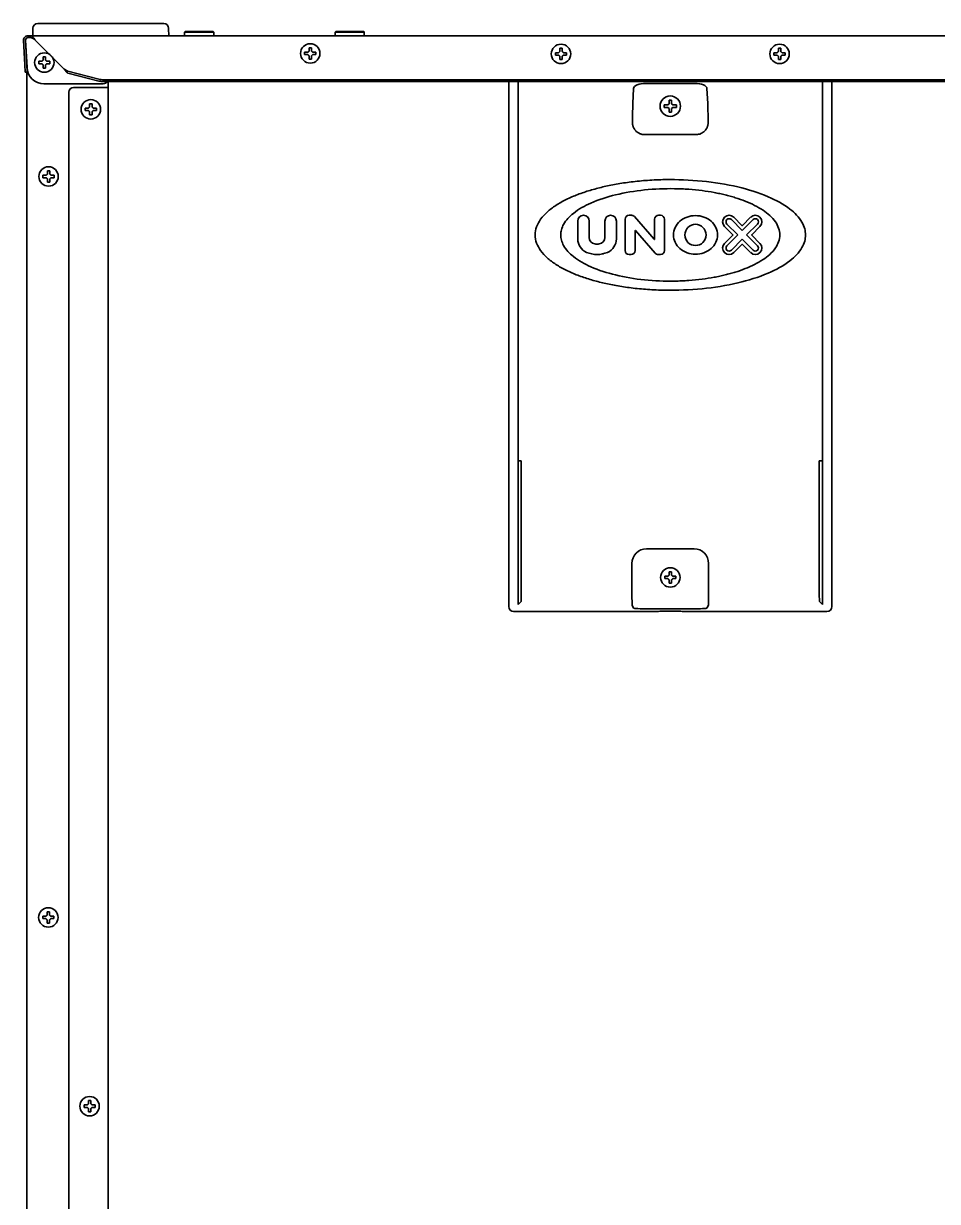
# Model space of a CAD drawing. Extents: x 6336 to 10269, y -393 to 3371.
# Drawn here: x 6336.3 to 6712.6, y 1775.7 to 2260.5 of the extents above; entities that cross this region are included whole.
import ezdxf

# ---------------------------------------------------------------- set-up
doc = ezdxf.new("R2010")
doc.units = 0
doc.header["$LTSCALE"] = 5
doc.layers.add('1', color=7, linetype='CONTINUOUS', true_color=0xffffff)

msp = doc.modelspace()

# ---------------------------------------------------------------- linework, layer by layer
at = {"layer": '1', "color": 7, "linetype": 'Continuous', "lineweight": 35}
for p, q in [((6342.13, 2260.53), (6347.12, 2260.53)), ((6347.12, 2260.53), (6389.02, 2260.53)), ((6389.02, 2260.53), (6394.02, 2260.53)), ((6338.07, 2255.53), (6339.07, 2255.53)), ((6339.07, 2254.73), (6338.07, 2254.73)), ((6339.34, 2255.53), (7085.8, 2255.53)), ((6340.07, 2255.53), (6340.13, 2258.56)), ((6396.02, 2258.56), (6396.07, 2255.53)), ((6402.82, 2257.28), (6402.57, 2257.03)), ((6414.57, 2257.03), (6402.57, 2257.03)), ((6402.57, 2257.03), (6402.57, 2255.53)), ((6414.32, 2257.28), (6402.82, 2257.28)), ((6414.57, 2257.03), (6414.32, 2257.28)), ((6414.57, 2255.53), (6414.57, 2257.03)), ((6464.82, 2257.28), (6464.57, 2257.03)), ((6476.57, 2257.03), (6464.57, 2257.03)), ((6464.57, 2257.03), (6464.57, 2255.53)), ((6476.32, 2257.28), (6464.82, 2257.28)), ((6476.57, 2257.03), (6476.32, 2257.28)), ((6476.57, 2255.53), (6476.57, 2257.03)), ((6336.81, 2243.52), (6336.28, 2253.63)), ((6337.07, 2253.67), (6337.6, 2243.56)), ((6337.13, 2253.67), (6337.72, 2242.37)), ((6341.07, 2253.73), (6352.89, 2241.91)), ((6453.82, 2250.53), (6454.32, 2250.53)), ((6454.32, 2250.53), (6454.82, 2250.53)), ((6337.57, 2244.15), (6337.57, 2245.18)), ((6344.32, 2246.78), (6344.82, 2246.78)), ((6344.82, 2246.78), (6345.32, 2246.78)), ((6454.32, 2245.93), (6453.82, 2245.93)), ((6454.82, 2245.93), (6454.32, 2245.93)), ((6555.27, 2248.03), (6555.27, 2248.53)), ((6555.27, 2247.53), (6555.27, 2248.03)), ((6559.87, 2248.53), (6559.87, 2248.03)), ((6559.87, 2248.03), (6559.87, 2247.53)), ((6645.27, 2248.03), (6645.27, 2248.53)), ((6645.27, 2247.53), (6645.27, 2248.03)), ((6649.87, 2248.53), (6649.87, 2248.03)), ((6649.87, 2248.03), (6649.87, 2247.53)), ((6336.96, 2240.53), (6336.81, 2243.52)), ((6337.76, 2240.57), (6336.96, 2240.53)), ((6337.57, 1374.13), (6337.57, 2240.55)), ((6337.6, 2243.56), (6337.76, 2240.57)), ((6344.82, 2242.18), (6344.32, 2242.18)), ((6345.32, 2242.18), (6344.82, 2242.18)), ((6354.56, 2240.94), (6367.3, 2237.64)), ((6367.3, 2236.87), (6354.56, 2240.17)), ((6344.7, 2235.73), (6369.08, 2235.73)), ((6369.42, 2237.42), (7055.73, 2237.42)), ((6369.42, 2236.64), (7055.73, 2236.64)), ((6371.07, 2236.64), (6371.07, 1394.53)), ((6536.07, 2236.64), (6536.07, 2020.52)), ((6539.92, 2236.64), (6539.92, 2080.59)), ((6612.68, 2235.91), (6592.47, 2235.91)), ((6665.23, 2236.64), (6665.23, 2080.59)), ((6669.07, 2236.64), (6669.07, 2020.52)), ((6354.87, 1396.53), (6354.87, 2232.23)), ((6356.87, 2234.23), (6370.07, 2234.23)), ((6371.07, 2234.23), (6370.07, 2234.23)), ((6587.17, 2227.57), (6587.47, 2233.77)), ((6617.68, 2233.77), (6617.97, 2227.57)), ((6363.47, 2227.53), (6363.97, 2227.53)), ((6363.97, 2227.53), (6364.47, 2227.53)), ((6600.07, 2227.03), (6601.57, 2227.03)), ((6600.07, 2226.53), (6600.07, 2227.03)), ((6600.07, 2226.03), (6600.07, 2226.53)), ((6601.57, 2226.03), (6600.07, 2226.03)), ((6601.57, 2227.03), (6602.07, 2227.53)), ((6602.07, 2225.53), (6601.57, 2226.03)), ((6602.07, 2227.53), (6602.07, 2229.03)), ((6602.07, 2229.03), (6603.07, 2229.03)), ((6602.07, 2224.03), (6602.07, 2225.53)), ((6603.07, 2229.03), (6603.07, 2227.53)), ((6603.07, 2227.53), (6603.57, 2227.03)), ((6603.57, 2226.03), (6603.07, 2225.53)), ((6603.07, 2225.53), (6603.07, 2224.03)), ((6603.57, 2227.03), (6605.07, 2227.03)), ((6605.07, 2226.03), (6603.57, 2226.03)), ((6605.07, 2227.03), (6605.07, 2226.53)), ((6605.07, 2226.53), (6605.07, 2226.03)), ((6363.97, 2222.93), (6363.47, 2222.93)), ((6364.47, 2222.93), (6363.97, 2222.93)), ((6603.07, 2224.03), (6602.07, 2224.03)), ((6613.25, 2214.85), (6591.9, 2214.85)), ((6346.07, 2199.88), (6346.57, 2199.88)), ((6346.57, 2199.88), (6347.07, 2199.88)), ((6346.57, 2195.28), (6346.07, 2195.28)), ((6347.07, 2195.28), (6346.57, 2195.28)), ((6564.48, 2179.25), (6564.48, 2171.9)), ((6569.19, 2172.49), (6569.19, 2179.25)), ((6575.65, 2179.25), (6575.65, 2172.49)), ((6580.36, 2171.9), (6580.36, 2179.25)), ((6584, 2179.99), (6584, 2167.07)), ((6586.55, 2181.6), (6585.61, 2181.6)), ((6595.88, 2171.72), (6587.77, 2181.05)), ((6596.11, 2179.99), (6596.11, 2171.81)), ((6598.53, 2181.6), (6597.73, 2181.6)), ((6600.15, 2167.07), (6600.15, 2179.99)), ((6624.9, 2177.01), (6628.28, 2173.62)), ((6630.37, 2173.53), (6625.89, 2178)), ((6627.71, 2179.82), (6632.18, 2175.34)), ((6632.09, 2177.43), (6628.7, 2180.81)), ((6632.18, 2175.34), (6636.66, 2179.82)), ((6635.66, 2180.81), (6632.28, 2177.43)), ((6638.48, 2178), (6634, 2173.53)), ((6636.09, 2173.62), (6639.47, 2177.01)), ((6588.04, 2167.07), (6588.04, 2175.25)), ((6588.27, 2175.34), (6596.38, 2166.01)), ((6628.28, 2173.43), (6624.9, 2170.05)), ((6625.89, 2169.05), (6630.37, 2173.53)), ((6634, 2173.53), (6638.48, 2169.05)), ((6639.47, 2170.05), (6636.09, 2173.43)), ((6632.18, 2171.71), (6627.71, 2167.23)), ((6628.7, 2166.24), (6632.09, 2169.62)), ((6636.66, 2167.23), (6632.18, 2171.71)), ((6632.28, 2169.62), (6635.66, 2166.24)), ((6585.61, 2165.45), (6586.42, 2165.45)), ((6597.6, 2165.45), (6598.53, 2165.45)), ((6539.92, 2080.59), (6539.92, 2021.37)), ((6541.23, 2080.59), (6539.92, 2080.59)), ((6541.23, 2026.07), (6541.23, 2080.59)), ((6663.91, 2026.07), (6663.91, 2080.59)), ((6663.91, 2080.59), (6665.23, 2080.59)), ((6665.23, 2080.59), (6665.23, 2021.37)), ((6592.79, 2044.31), (6612.36, 2044.31)), ((6586.79, 2026.07), (6586.79, 2038.31)), ((6618.36, 2038.31), (6618.36, 2026.07)), ((6600.27, 2032.53), (6600.27, 2033.03)), ((6600.27, 2032.03), (6600.27, 2032.53)), ((6604.87, 2033.03), (6604.87, 2032.53)), ((6604.87, 2032.53), (6604.87, 2032.03)), ((6539.92, 2021.37), (6541.11, 2022.57)), ((6665.23, 2021.37), (6664.03, 2022.57)), ((6596.24, 2018.53), (6538.07, 2018.53)), ((6587.47, 2019.87), (6586.87, 2021.07)), ((6611.68, 2019.63), (6593.47, 2019.63)), ((6606.07, 2018.6), (6599.07, 2018.6)), ((6667.07, 2018.53), (6608.9, 2018.53)), ((6618.27, 2021.07), (6617.68, 2019.87)), ((6345.97, 1894.88), (6346.47, 1894.88)), ((6346.47, 1894.88), (6346.97, 1894.88)), ((6346.47, 1890.28), (6345.97, 1890.28)), ((6346.97, 1890.28), (6346.47, 1890.28)), ((6362.97, 1817.18), (6363.47, 1817.18)), ((6363.47, 1817.18), (6363.97, 1817.18)), ((6363.47, 1812.58), (6362.97, 1812.58)), ((6363.97, 1812.58), (6363.47, 1812.58))]:
    msp.add_line(p, q, dxfattribs=at)
for centre, radius in [((6454.32, 2248.23), 4), ((6557.57, 2248.03), 4), ((6647.57, 2248.03), 4), ((6344.82, 2244.48), 4), ((6363.97, 2225.23), 4), ((6346.57, 2197.58), 4), ((6612.94, 2173.53), 4.37), ((6602.57, 2032.53), 4), ((6346.47, 1892.58), 4), ((6363.47, 1814.88), 4)]:
    msp.add_circle(centre, radius, dxfattribs=at)
for centre, radius, start, end in [((6342.13, 2258.53), 2, 90, 179), ((6394.02, 2258.53), 2, 1, 90), ((6338.07, 2253.73), 1.8, 90, 183), ((6338.07, 2253.73), 1, 90, 183), ((6356.87, 2232.23), 2, 90, 180), ((6602.57, 2226.53), 4.2, 0, 180), ((6602.57, 2226.53), 4.2, 180, 0), ((6566.84, 2179.25), 2.36, 0, 180), ((6578.01, 2179.25), 2.36, 0, 180), ((6585.61, 2179.99), 1.62, 90, 180), ((6586.55, 2179.99), 1.62, 41, 90), ((6597.73, 2179.99), 1.62, 90, 180), ((6598.53, 2179.99), 1.62, 0, 90), ((6626.8, 2178.91), 2.69, 45, 225), ((6626.8, 2178.91), 1.29, 45, 225), ((6632.18, 2177.52), 0.135, 225, 315), ((6637.57, 2178.91), 2.69, 315, 135), ((6637.57, 2178.91), 1.29, 315, 135), ((6571.88, 2172.49), 2.69, 180, 262.3377), ((6572.96, 2172.49), 2.69, 277.6623, 0), ((6588.17, 2175.25), 0.135, 41, 180), ((6628.19, 2173.53), 0.135, 315, 45), ((6636.18, 2173.53), 0.135, 135, 225), ((6570.54, 2171.9), 6.06, 180, 246.4218), ((6572.42, 2176.49), 6.73, 262.3377, 277.6623), ((6574.31, 2171.9), 6.06, 293.5782, 0), ((6595.98, 2171.81), 0.135, 221, 0), ((6626.8, 2168.14), 2.69, 135, 315), ((6626.8, 2168.14), 1.29, 135, 315), ((6632.18, 2169.53), 0.135, 45, 135), ((6637.57, 2168.14), 2.69, 225, 45), ((6637.57, 2168.14), 1.29, 225, 45), ((6572.42, 2176.22), 10.77, 246.4218, 293.5782), ((6585.61, 2167.07), 1.62, 180, 270), ((6586.42, 2167.07), 1.62, 270, 0), ((6597.6, 2167.07), 1.62, 221, 270), ((6598.53, 2167.07), 1.62, 270, 0)]:
    msp.add_arc(centre, radius, start, end, dxfattribs=at)
for centre, major_axis, ratio, start_param, end_param in [((6338.13, 2253.73), (-0.726, 0.689), 0.998716, -0.810936, 0.810936), ((6344.71, 2242.75), (2.31, 6.64), 0.995739, 1.958905, 3.474527), ((6369.42, 2238.19), (3, 0), 0.258819, 3.926991, 4.712389), ((6369.42, 2237.42), (-3, 0), 0.258819, 0.785398, 1.570796), ((6369.07, 2237.73), (-1.42, 1.42), 0.992433, 2.359993, 3.356901), ((6592.47, 2233.73), (5, 0), 0.436764, 1.570796, 3.124139), ((6612.68, 2233.73), (-5, 0), 0.436764, 3.159046, 4.712389), ((6587.35, 2200.32), (0, 29), 0.017455, 0.349066, 0.828488), ((6617.8, 2200.32), (0, 29), 0.017455, -0.828488, -0.349066), ((6592.79, 2038.31), (-4.24, 4.24), 0.999594, -0.785246, 0.785246), ((6612.36, 2038.31), (4.24, 4.24), 0.999594, 5.497939, 7.068431), ((6586.87, 2026.07), (0, 5), 0.017455, 1.570796, 3.106686), ((6618.27, 2026.07), (0, 5), 0.017455, 3.176499, 4.712389), ((6664.04, 2026.07), (0, 3.5), 0.034921, 1.570796, 3.106686), ((6538.07, 2020.53), (1.42, 1.42), 0.998783, 2.356803, 3.926382), ((6593.47, 2019.88), (-6, 0), 0.040741, 0.017453, 1.570796), ((6596.24, 2018.58), (1.5, 0), 0.034921, 4.712389, 5.943348), ((6599.07, 2018.54), (1.5, 0), 0.034921, 1.570796, 2.801756), ((6606.07, 2018.54), (-1.5, 0), 0.034921, 3.48143, 4.712389), ((6608.9, 2018.58), (-1.5, 0), 0.034921, 0.339837, 1.570796), ((6611.68, 2019.88), (6, 0), 0.040741, 4.712389, 6.265732), ((6667.07, 2020.53), (-1.42, 1.42), 0.998783, 2.356803, 3.926382)]:
    msp.add_ellipse(centre, major_axis=major_axis, ratio=ratio, start_param=start_param, end_param=end_param, dxfattribs=at)
at = {"layer": '1', "color": 7, "linetype": 'Continuous', "lineweight": 35, "extrusion": (0, 0, -1)}
msp.add_ellipse((6541.11, 2026.07), major_axis=(0, 3.5), ratio=0.034921, start_param=1.570796, end_param=3.106686, dxfattribs=at)
at = {"layer": '1', "color": 7, "linetype": 'Continuous', "lineweight": 35}
for points in [[(6339.34, 2255.53), (6339.25, 2255.53), (6339.16, 2255.53), (6339.07, 2255.53)], [(6339.07, 2254.73), (6339.16, 2254.73), (6339.25, 2254.73), (6339.34, 2254.73)], [(6453.82, 2249.23), (6453.82, 2249.28), (6453.82, 2249.39), (6453.82, 2249.55), (6453.82, 2249.71), (6453.82, 2249.86), (6453.82, 2250.02), (6453.82, 2250.17), (6453.82, 2250.34), (6453.82, 2250.46), (6453.82, 2250.53)], [(6557.07, 2249.03), (6557.07, 2249.08), (6557.07, 2249.19), (6557.07, 2249.35), (6557.07, 2249.51), (6557.07, 2249.66), (6557.07, 2249.82), (6557.07, 2249.97), (6557.07, 2250.14), (6557.07, 2250.26), (6557.07, 2250.33)], [(6557.07, 2250.33), (6557.24, 2250.33), (6557.57, 2250.33), (6557.91, 2250.33), (6558.07, 2250.33)], [(6647.07, 2249.03), (6647.07, 2249.08), (6647.07, 2249.19), (6647.07, 2249.35), (6647.07, 2249.51), (6647.07, 2249.66), (6647.07, 2249.82), (6647.07, 2249.97), (6647.07, 2250.14), (6647.07, 2250.26), (6647.07, 2250.33)], [(6647.07, 2250.33), (6647.24, 2250.33), (6647.57, 2250.33), (6647.91, 2250.33), (6648.07, 2250.33)], [(6342.52, 2243.98), (6342.52, 2244.14), (6342.52, 2244.48), (6342.52, 2244.81), (6342.52, 2244.98)], [(6343.82, 2244.98), (6343.85, 2245), (6343.9, 2245.05), (6343.97, 2245.13), (6344.05, 2245.2), (6344.12, 2245.27), (6344.18, 2245.34), (6344.25, 2245.41), (6344.3, 2245.45), (6344.32, 2245.48)], [(6344.32, 2245.48), (6344.32, 2245.53), (6344.32, 2245.64), (6344.32, 2245.8), (6344.32, 2245.96), (6344.32, 2246.11), (6344.32, 2246.27), (6344.32, 2246.42), (6344.32, 2246.59), (6344.32, 2246.71), (6344.32, 2246.78)], [(6345.32, 2245.48), (6345.35, 2245.45), (6345.39, 2245.4), (6345.47, 2245.33), (6345.54, 2245.26), (6345.61, 2245.19), (6345.68, 2245.12), (6345.75, 2245.05), (6345.8, 2245), (6345.82, 2244.98)], [(6345.82, 2244.98), (6345.88, 2244.98), (6345.99, 2244.98), (6346.15, 2244.98), (6346.31, 2244.98), (6346.46, 2244.98), (6346.61, 2244.98), (6346.77, 2244.98), (6346.94, 2244.98), (6347.06, 2244.98), (6347.12, 2244.98)], [(6347.12, 2244.98), (6347.12, 2244.81), (6347.12, 2244.48), (6347.12, 2244.14), (6347.12, 2243.98)], [(6452.02, 2247.73), (6452.02, 2247.89), (6452.02, 2248.23), (6452.02, 2248.56), (6452.02, 2248.73)], [(6453.32, 2247.73), (6453.27, 2247.73), (6453.16, 2247.73), (6453, 2247.73), (6452.84, 2247.73), (6452.68, 2247.73), (6452.53, 2247.73), (6452.38, 2247.73), (6452.21, 2247.73), (6452.09, 2247.73), (6452.02, 2247.73)], [(6453.32, 2248.73), (6453.35, 2248.75), (6453.4, 2248.8), (6453.47, 2248.88), (6453.55, 2248.95), (6453.62, 2249.02), (6453.68, 2249.09), (6453.75, 2249.16), (6453.8, 2249.2), (6453.82, 2249.23)], [(6453.82, 2247.23), (6453.8, 2247.25), (6453.75, 2247.3), (6453.68, 2247.37), (6453.61, 2247.44), (6453.54, 2247.51), (6453.47, 2247.58), (6453.39, 2247.65), (6453.35, 2247.7), (6453.32, 2247.73)], [(6454.82, 2249.23), (6454.85, 2249.2), (6454.89, 2249.15), (6454.97, 2249.08), (6455.04, 2249.01), (6455.11, 2248.94), (6455.18, 2248.87), (6455.25, 2248.8), (6455.3, 2248.75), (6455.32, 2248.73)], [(6455.32, 2247.73), (6455.3, 2247.7), (6455.25, 2247.65), (6455.17, 2247.58), (6455.1, 2247.5), (6455.03, 2247.43), (6454.96, 2247.36), (6454.89, 2247.3), (6454.85, 2247.25), (6454.82, 2247.23)], [(6454.82, 2247.23), (6454.82, 2247.17), (6454.82, 2247.06), (6454.82, 2246.9), (6454.82, 2246.74), (6454.82, 2246.59), (6454.82, 2246.44), (6454.82, 2246.28), (6454.82, 2246.11), (6454.82, 2245.99), (6454.82, 2245.93)], [(6455.32, 2248.73), (6455.38, 2248.73), (6455.49, 2248.73), (6455.65, 2248.73), (6455.81, 2248.73), (6455.96, 2248.73), (6456.11, 2248.73), (6456.27, 2248.73), (6456.44, 2248.73), (6456.56, 2248.73), (6456.62, 2248.73)], [(6456.62, 2248.73), (6456.62, 2248.56), (6456.62, 2248.23), (6456.62, 2247.89), (6456.62, 2247.73)], [(6556.57, 2247.53), (6556.52, 2247.53), (6556.41, 2247.53), (6556.25, 2247.53), (6556.09, 2247.53), (6555.93, 2247.53), (6555.78, 2247.53), (6555.63, 2247.53), (6555.46, 2247.53), (6555.34, 2247.53), (6555.27, 2247.53)], [(6556.57, 2248.53), (6556.6, 2248.55), (6556.64, 2248.6), (6556.72, 2248.67), (6556.79, 2248.74), (6556.86, 2248.81), (6556.93, 2248.88), (6557, 2248.95), (6557.05, 2249), (6557.07, 2249.03)], [(6557.07, 2247.03), (6557.05, 2247.05), (6557, 2247.1), (6556.92, 2247.18), (6556.85, 2247.25), (6556.78, 2247.32), (6556.71, 2247.39), (6556.64, 2247.46), (6556.6, 2247.5), (6556.57, 2247.53)], [(6558.07, 2245.73), (6557.91, 2245.73), (6557.57, 2245.73), (6557.24, 2245.73), (6557.07, 2245.73)], [(6558.07, 2249.03), (6558.1, 2249), (6558.15, 2248.95), (6558.22, 2248.88), (6558.3, 2248.8), (6558.37, 2248.73), (6558.43, 2248.66), (6558.5, 2248.6), (6558.55, 2248.55), (6558.57, 2248.53)], [(6558.57, 2247.53), (6558.55, 2247.5), (6558.5, 2247.45), (6558.43, 2247.38), (6558.36, 2247.31), (6558.29, 2247.24), (6558.22, 2247.17), (6558.14, 2247.1), (6558.1, 2247.05), (6558.07, 2247.03)], [(6558.07, 2247.03), (6558.07, 2246.97), (6558.07, 2246.86), (6558.07, 2246.7), (6558.07, 2246.54), (6558.07, 2246.39), (6558.07, 2246.24), (6558.07, 2246.08), (6558.07, 2245.91), (6558.07, 2245.79), (6558.07, 2245.73)], [(6558.57, 2248.53), (6558.63, 2248.53), (6558.74, 2248.53), (6558.9, 2248.53), (6559.06, 2248.53), (6559.21, 2248.53), (6559.36, 2248.53), (6559.52, 2248.53), (6559.69, 2248.53), (6559.81, 2248.53), (6559.87, 2248.53)], [(6646.57, 2247.53), (6646.52, 2247.53), (6646.41, 2247.53), (6646.25, 2247.53), (6646.09, 2247.53), (6645.93, 2247.53), (6645.78, 2247.53), (6645.63, 2247.53), (6645.46, 2247.53), (6645.34, 2247.53), (6645.27, 2247.53)], [(6646.57, 2248.53), (6646.6, 2248.55), (6646.64, 2248.6), (6646.72, 2248.67), (6646.79, 2248.74), (6646.86, 2248.81), (6646.93, 2248.88), (6647, 2248.95), (6647.05, 2249), (6647.07, 2249.03)], [(6647.07, 2247.03), (6647.05, 2247.05), (6647, 2247.1), (6646.92, 2247.18), (6646.85, 2247.25), (6646.78, 2247.32), (6646.71, 2247.39), (6646.64, 2247.46), (6646.6, 2247.5), (6646.57, 2247.53)], [(6648.07, 2245.73), (6647.91, 2245.73), (6647.57, 2245.73), (6647.24, 2245.73), (6647.07, 2245.73)], [(6648.07, 2249.03), (6648.1, 2249), (6648.15, 2248.95), (6648.22, 2248.88), (6648.3, 2248.8), (6648.37, 2248.73), (6648.43, 2248.66), (6648.5, 2248.6), (6648.55, 2248.55), (6648.57, 2248.53)], [(6648.57, 2247.53), (6648.55, 2247.5), (6648.5, 2247.45), (6648.43, 2247.38), (6648.36, 2247.31), (6648.29, 2247.24), (6648.22, 2247.17), (6648.14, 2247.1), (6648.1, 2247.05), (6648.07, 2247.03)], [(6648.07, 2247.03), (6648.07, 2246.97), (6648.07, 2246.86), (6648.07, 2246.7), (6648.07, 2246.54), (6648.07, 2246.39), (6648.07, 2246.24), (6648.07, 2246.08), (6648.07, 2245.91), (6648.07, 2245.79), (6648.07, 2245.73)], [(6648.57, 2248.53), (6648.63, 2248.53), (6648.74, 2248.53), (6648.9, 2248.53), (6649.06, 2248.53), (6649.21, 2248.53), (6649.36, 2248.53), (6649.52, 2248.53), (6649.69, 2248.53), (6649.81, 2248.53), (6649.87, 2248.53)], [(6343.82, 2243.98), (6343.77, 2243.98), (6343.66, 2243.98), (6343.5, 2243.98), (6343.34, 2243.98), (6343.18, 2243.98), (6343.03, 2243.98), (6342.88, 2243.98), (6342.71, 2243.98), (6342.59, 2243.98), (6342.52, 2243.98)], [(6344.32, 2243.48), (6344.3, 2243.5), (6344.25, 2243.55), (6344.18, 2243.62), (6344.11, 2243.69), (6344.04, 2243.76), (6343.97, 2243.83), (6343.89, 2243.9), (6343.85, 2243.95), (6343.82, 2243.98)], [(6345.82, 2243.98), (6345.8, 2243.95), (6345.75, 2243.9), (6345.67, 2243.83), (6345.6, 2243.75), (6345.53, 2243.68), (6345.46, 2243.61), (6345.39, 2243.55), (6345.35, 2243.5), (6345.32, 2243.48)], [(6345.32, 2243.48), (6345.32, 2243.42), (6345.32, 2243.31), (6345.32, 2243.15), (6345.32, 2242.99), (6345.32, 2242.84), (6345.32, 2242.69), (6345.32, 2242.53), (6345.32, 2242.36), (6345.32, 2242.24), (6345.32, 2242.18)], [(6361.67, 2224.73), (6361.67, 2224.89), (6361.67, 2225.23), (6361.67, 2225.56), (6361.67, 2225.73)], [(6362.97, 2225.73), (6363, 2225.75), (6363.05, 2225.8), (6363.12, 2225.88), (6363.2, 2225.95), (6363.27, 2226.02), (6363.33, 2226.09), (6363.4, 2226.16), (6363.45, 2226.2), (6363.47, 2226.23)], [(6363.47, 2226.23), (6363.47, 2226.28), (6363.47, 2226.39), (6363.47, 2226.55), (6363.47, 2226.71), (6363.47, 2226.86), (6363.47, 2227.02), (6363.47, 2227.17), (6363.47, 2227.34), (6363.47, 2227.46), (6363.47, 2227.53)], [(6364.47, 2226.23), (6364.5, 2226.2), (6364.54, 2226.15), (6364.62, 2226.08), (6364.69, 2226.01), (6364.76, 2225.94), (6364.83, 2225.87), (6364.9, 2225.8), (6364.95, 2225.75), (6364.97, 2225.73)], [(6364.97, 2225.73), (6365.03, 2225.73), (6365.14, 2225.73), (6365.3, 2225.73), (6365.46, 2225.73), (6365.61, 2225.73), (6365.76, 2225.73), (6365.92, 2225.73), (6366.09, 2225.73), (6366.21, 2225.73), (6366.27, 2225.73)], [(6366.27, 2225.73), (6366.27, 2225.56), (6366.27, 2225.23), (6366.27, 2224.89), (6366.27, 2224.73)], [(6362.97, 2224.73), (6362.92, 2224.73), (6362.81, 2224.73), (6362.65, 2224.73), (6362.49, 2224.73), (6362.33, 2224.73), (6362.18, 2224.73), (6362.03, 2224.73), (6361.86, 2224.73), (6361.74, 2224.73), (6361.67, 2224.73)], [(6363.47, 2224.23), (6363.45, 2224.25), (6363.4, 2224.3), (6363.33, 2224.37), (6363.26, 2224.44), (6363.19, 2224.51), (6363.12, 2224.58), (6363.04, 2224.65), (6363, 2224.7), (6362.97, 2224.73)], [(6364.97, 2224.73), (6364.95, 2224.7), (6364.9, 2224.65), (6364.82, 2224.58), (6364.75, 2224.5), (6364.68, 2224.43), (6364.61, 2224.36), (6364.54, 2224.3), (6364.5, 2224.25), (6364.47, 2224.23)], [(6364.47, 2224.23), (6364.47, 2224.17), (6364.47, 2224.06), (6364.47, 2223.9), (6364.47, 2223.74), (6364.47, 2223.59), (6364.47, 2223.44), (6364.47, 2223.28), (6364.47, 2223.11), (6364.47, 2222.99), (6364.47, 2222.93)], [(6344.27, 2197.08), (6344.27, 2197.24), (6344.27, 2197.58), (6344.27, 2197.91), (6344.27, 2198.08)], [(6345.57, 2197.08), (6345.52, 2197.08), (6345.41, 2197.08), (6345.25, 2197.08), (6345.09, 2197.08), (6344.93, 2197.08), (6344.78, 2197.08), (6344.63, 2197.08), (6344.46, 2197.08), (6344.34, 2197.08), (6344.27, 2197.08)], [(6345.57, 2198.08), (6345.6, 2198.1), (6345.65, 2198.15), (6345.72, 2198.23), (6345.8, 2198.3), (6345.87, 2198.37), (6345.93, 2198.44), (6346, 2198.51), (6346.05, 2198.55), (6346.07, 2198.58)], [(6346.07, 2196.58), (6346.05, 2196.6), (6346, 2196.65), (6345.93, 2196.72), (6345.86, 2196.79), (6345.79, 2196.86), (6345.72, 2196.93), (6345.64, 2197), (6345.6, 2197.05), (6345.57, 2197.08)], [(6346.07, 2198.58), (6346.07, 2198.63), (6346.07, 2198.74), (6346.07, 2198.9), (6346.07, 2199.06), (6346.07, 2199.21), (6346.07, 2199.37), (6346.07, 2199.52), (6346.07, 2199.69), (6346.07, 2199.81), (6346.07, 2199.88)], [(6347.07, 2198.58), (6347.1, 2198.55), (6347.14, 2198.5), (6347.22, 2198.43), (6347.29, 2198.36), (6347.36, 2198.29), (6347.43, 2198.22), (6347.5, 2198.15), (6347.55, 2198.1), (6347.57, 2198.08)], [(6347.57, 2197.08), (6347.55, 2197.05), (6347.5, 2197), (6347.42, 2196.93), (6347.35, 2196.85), (6347.28, 2196.78), (6347.21, 2196.71), (6347.14, 2196.65), (6347.1, 2196.6), (6347.07, 2196.58)], [(6347.07, 2196.58), (6347.07, 2196.52), (6347.07, 2196.41), (6347.07, 2196.25), (6347.07, 2196.09), (6347.07, 2195.94), (6347.07, 2195.79), (6347.07, 2195.63), (6347.07, 2195.46), (6347.07, 2195.34), (6347.07, 2195.28)], [(6347.57, 2198.08), (6347.63, 2198.08), (6347.74, 2198.08), (6347.9, 2198.08), (6348.06, 2198.08), (6348.21, 2198.08), (6348.36, 2198.08), (6348.52, 2198.08), (6348.69, 2198.08), (6348.81, 2198.08), (6348.87, 2198.08)], [(6348.87, 2198.08), (6348.87, 2197.91), (6348.87, 2197.58), (6348.87, 2197.24), (6348.87, 2197.08)], [(6601.57, 2032.03), (6601.52, 2032.03), (6601.41, 2032.03), (6601.25, 2032.03), (6601.09, 2032.03), (6600.93, 2032.03), (6600.78, 2032.03), (6600.63, 2032.03), (6600.46, 2032.03), (6600.34, 2032.03), (6600.27, 2032.03)], [(6601.57, 2033.03), (6601.6, 2033.05), (6601.64, 2033.1), (6601.72, 2033.17), (6601.79, 2033.24), (6601.86, 2033.31), (6601.93, 2033.38), (6602, 2033.45), (6602.05, 2033.5), (6602.07, 2033.53)], [(6602.07, 2031.53), (6602.05, 2031.55), (6602, 2031.6), (6601.92, 2031.68), (6601.85, 2031.75), (6601.78, 2031.82), (6601.71, 2031.89), (6601.64, 2031.96), (6601.6, 2032), (6601.57, 2032.03)], [(6602.07, 2033.53), (6602.07, 2033.58), (6602.07, 2033.69), (6602.07, 2033.85), (6602.07, 2034.01), (6602.07, 2034.16), (6602.07, 2034.32), (6602.07, 2034.47), (6602.07, 2034.64), (6602.07, 2034.76), (6602.07, 2034.83)], [(6602.07, 2034.83), (6602.24, 2034.83), (6602.57, 2034.83), (6602.91, 2034.83), (6603.07, 2034.83)], [(6603.07, 2033.53), (6603.1, 2033.5), (6603.15, 2033.45), (6603.22, 2033.38), (6603.3, 2033.3), (6603.37, 2033.23), (6603.43, 2033.16), (6603.5, 2033.1), (6603.55, 2033.05), (6603.57, 2033.03)], [(6603.57, 2032.03), (6603.55, 2032), (6603.5, 2031.95), (6603.43, 2031.88), (6603.36, 2031.81), (6603.29, 2031.74), (6603.22, 2031.67), (6603.14, 2031.6), (6603.1, 2031.55), (6603.07, 2031.53)], [(6603.07, 2031.53), (6603.07, 2031.47), (6603.07, 2031.36), (6603.07, 2031.2), (6603.07, 2031.04), (6603.07, 2030.89), (6603.07, 2030.74), (6603.07, 2030.58), (6603.07, 2030.41), (6603.07, 2030.29), (6603.07, 2030.23)], [(6603.57, 2033.03), (6603.63, 2033.03), (6603.74, 2033.03), (6603.9, 2033.03), (6604.06, 2033.03), (6604.21, 2033.03), (6604.36, 2033.03), (6604.52, 2033.03), (6604.69, 2033.03), (6604.81, 2033.03), (6604.87, 2033.03)], [(6603.07, 2030.23), (6602.91, 2030.23), (6602.57, 2030.23), (6602.24, 2030.23), (6602.07, 2030.23)], [(6344.17, 1892.08), (6344.17, 1892.24), (6344.17, 1892.58), (6344.17, 1892.91), (6344.17, 1893.08)], [(6345.47, 1892.08), (6345.42, 1892.08), (6345.31, 1892.08), (6345.15, 1892.08), (6344.99, 1892.08), (6344.83, 1892.08), (6344.68, 1892.08), (6344.53, 1892.08), (6344.36, 1892.08), (6344.24, 1892.08), (6344.17, 1892.08)], [(6345.47, 1893.08), (6345.5, 1893.1), (6345.55, 1893.15), (6345.62, 1893.23), (6345.7, 1893.3), (6345.77, 1893.37), (6345.83, 1893.44), (6345.9, 1893.51), (6345.95, 1893.55), (6345.97, 1893.58)], [(6345.97, 1891.58), (6345.95, 1891.6), (6345.9, 1891.65), (6345.83, 1891.72), (6345.76, 1891.79), (6345.69, 1891.86), (6345.62, 1891.93), (6345.54, 1892), (6345.5, 1892.05), (6345.47, 1892.08)], [(6345.97, 1893.58), (6345.97, 1893.63), (6345.97, 1893.74), (6345.97, 1893.9), (6345.97, 1894.06), (6345.97, 1894.21), (6345.97, 1894.37), (6345.97, 1894.52), (6345.97, 1894.69), (6345.97, 1894.81), (6345.97, 1894.88)], [(6346.97, 1893.58), (6347, 1893.55), (6347.04, 1893.5), (6347.12, 1893.43), (6347.19, 1893.36), (6347.26, 1893.29), (6347.33, 1893.22), (6347.4, 1893.15), (6347.45, 1893.1), (6347.47, 1893.08)], [(6347.47, 1892.08), (6347.45, 1892.05), (6347.4, 1892), (6347.32, 1891.93), (6347.25, 1891.85), (6347.18, 1891.78), (6347.11, 1891.71), (6347.04, 1891.65), (6347, 1891.6), (6346.97, 1891.58)], [(6346.97, 1891.58), (6346.97, 1891.52), (6346.97, 1891.41), (6346.97, 1891.25), (6346.97, 1891.09), (6346.97, 1890.94), (6346.97, 1890.79), (6346.97, 1890.63), (6346.97, 1890.46), (6346.97, 1890.34), (6346.97, 1890.28)], [(6347.47, 1893.08), (6347.53, 1893.08), (6347.64, 1893.08), (6347.8, 1893.08), (6347.96, 1893.08), (6348.11, 1893.08), (6348.26, 1893.08), (6348.42, 1893.08), (6348.59, 1893.08), (6348.71, 1893.08), (6348.77, 1893.08)], [(6348.77, 1893.08), (6348.77, 1892.91), (6348.77, 1892.58), (6348.77, 1892.24), (6348.77, 1892.08)], [(6361.17, 1814.38), (6361.17, 1814.54), (6361.17, 1814.88), (6361.17, 1815.21), (6361.17, 1815.38)], [(6362.47, 1814.38), (6362.42, 1814.38), (6362.31, 1814.38), (6362.15, 1814.38), (6361.99, 1814.38), (6361.83, 1814.38), (6361.68, 1814.38), (6361.53, 1814.38), (6361.36, 1814.38), (6361.24, 1814.38), (6361.17, 1814.38)], [(6362.47, 1815.38), (6362.5, 1815.4), (6362.55, 1815.45), (6362.62, 1815.53), (6362.7, 1815.6), (6362.77, 1815.67), (6362.83, 1815.74), (6362.9, 1815.81), (6362.95, 1815.85), (6362.97, 1815.88)], [(6362.97, 1813.88), (6362.95, 1813.9), (6362.9, 1813.95), (6362.83, 1814.02), (6362.76, 1814.09), (6362.69, 1814.16), (6362.62, 1814.23), (6362.54, 1814.3), (6362.5, 1814.35), (6362.47, 1814.38)], [(6362.97, 1815.88), (6362.97, 1815.93), (6362.97, 1816.04), (6362.97, 1816.2), (6362.97, 1816.36), (6362.97, 1816.51), (6362.97, 1816.67), (6362.97, 1816.82), (6362.97, 1816.99), (6362.97, 1817.11), (6362.97, 1817.18)], [(6363.97, 1815.88), (6364, 1815.85), (6364.04, 1815.8), (6364.12, 1815.73), (6364.19, 1815.66), (6364.26, 1815.59), (6364.33, 1815.52), (6364.4, 1815.45), (6364.45, 1815.4), (6364.47, 1815.38)], [(6364.47, 1814.38), (6364.45, 1814.35), (6364.4, 1814.3), (6364.32, 1814.23), (6364.25, 1814.15), (6364.18, 1814.08), (6364.11, 1814.01), (6364.04, 1813.95), (6364, 1813.9), (6363.97, 1813.88)], [(6363.97, 1813.88), (6363.97, 1813.82), (6363.97, 1813.71), (6363.97, 1813.55), (6363.97, 1813.39), (6363.97, 1813.24), (6363.97, 1813.09), (6363.97, 1812.93), (6363.97, 1812.76), (6363.97, 1812.64), (6363.97, 1812.58)], [(6364.47, 1815.38), (6364.53, 1815.38), (6364.64, 1815.38), (6364.8, 1815.38), (6364.96, 1815.38), (6365.11, 1815.38), (6365.26, 1815.38), (6365.42, 1815.38), (6365.59, 1815.38), (6365.71, 1815.38), (6365.77, 1815.38)], [(6365.77, 1815.38), (6365.77, 1815.21), (6365.77, 1814.88), (6365.77, 1814.54), (6365.77, 1814.38)]]:
    msp.add_open_spline(points, degree=3, dxfattribs=at)
for points, knots in [([(6339.34, 2255.53), (6339.38, 2255.53), (6339.42, 2255.52), (6339.48, 2255.49), (6339.5, 2255.47), (6339.54, 2255.45), (6339.55, 2255.45), (6339.57, 2255.43), (6339.59, 2255.42), (6339.65, 2255.38), (6339.71, 2255.33), (6339.82, 2255.23), (6339.88, 2255.17), (6339.95, 2255.11)], [0, 0, 0, 0, 0.25, 0.25, 0.375, 0.375, 0.4375, 0.4375, 0.5, 0.5, 0.75, 0.75, 1, 1, 1, 1]), ([(6339.95, 2254.5), (6339.89, 2254.53), (6339.83, 2254.56), (6339.72, 2254.61), (6339.67, 2254.64), (6339.6, 2254.66), (6339.59, 2254.67), (6339.56, 2254.68), (6339.53, 2254.69), (6339.49, 2254.7), (6339.42, 2254.72), (6339.38, 2254.73), (6339.34, 2254.73)], [0, 0, 0, 0, 0.25, 0.25, 0.5, 0.5, 0.5625, 0.5625, 0.625, 0.75, 0.75, 1, 1, 1, 1]), ([(6339.95, 2255.11), (6340.05, 2255.03), (6340.14, 2254.93), (6340.28, 2254.78), (6340.33, 2254.72), (6340.4, 2254.64), (6340.42, 2254.61), (6340.47, 2254.55), (6340.49, 2254.52), (6340.61, 2254.37), (6340.7, 2254.25), (6340.84, 2254.06), (6340.89, 2253.99), (6340.96, 2253.89), (6340.98, 2253.86), (6341.03, 2253.79), (6341.05, 2253.76), (6341.07, 2253.73)], [0, 0, 0, 0, 0.25, 0.25, 0.375, 0.375, 0.4375, 0.4375, 0.5, 0.5, 0.75, 0.75, 0.875, 0.875, 0.9375, 0.9375, 1, 1, 1, 1]), ([(6341.07, 2253.73), (6341.03, 2253.76), (6340.98, 2253.8), (6340.89, 2253.87), (6340.79, 2253.95), (6340.7, 2254.02), (6340.63, 2254.07), (6340.61, 2254.08), (6340.56, 2254.12), (6340.54, 2254.14), (6340.47, 2254.19), (6340.42, 2254.22), (6340.33, 2254.28), (6340.28, 2254.31), (6340.14, 2254.4), (6340.05, 2254.45), (6339.95, 2254.5)], [0, 0, 0, 0, 0.125, 0.125, 0.25, 0.375, 0.375, 0.4375, 0.4375, 0.5, 0.5, 0.625, 0.625, 0.75, 0.75, 1, 1, 1, 1]), ([(6454.82, 2250.53), (6454.82, 2250.32), (6454.82, 2250.11), (6454.82, 2249.79), (6454.82, 2249.68), (6454.82, 2249.45), (6454.82, 2249.34), (6454.82, 2249.23)], [0, 0, 0, 0, 0.5, 0.5, 0.75, 0.75, 1, 1, 1, 1]), ([(6558.07, 2250.33), (6558.07, 2250.12), (6558.07, 2249.91), (6558.07, 2249.59), (6558.07, 2249.48), (6558.07, 2249.25), (6558.07, 2249.14), (6558.07, 2249.03)], [0, 0, 0, 0, 0.5, 0.5, 0.75, 0.75, 1, 1, 1, 1]), ([(6648.07, 2250.33), (6648.07, 2250.12), (6648.07, 2249.91), (6648.07, 2249.59), (6648.07, 2249.48), (6648.07, 2249.25), (6648.07, 2249.14), (6648.07, 2249.03)], [0, 0, 0, 0, 0.5, 0.5, 0.75, 0.75, 1, 1, 1, 1]), ([(6342.52, 2244.98), (6342.73, 2244.98), (6342.94, 2244.98), (6343.26, 2244.98), (6343.37, 2244.98), (6343.59, 2244.98), (6343.71, 2244.98), (6343.82, 2244.98)], [0, 0, 0, 0, 0.5, 0.5, 0.75, 0.75, 1, 1, 1, 1]), ([(6345.32, 2246.78), (6345.32, 2246.57), (6345.32, 2246.36), (6345.32, 2246.04), (6345.32, 2245.93), (6345.32, 2245.7), (6345.32, 2245.59), (6345.32, 2245.48)], [0, 0, 0, 0, 0.5, 0.5, 0.75, 0.75, 1, 1, 1, 1]), ([(6452.02, 2248.73), (6452.23, 2248.73), (6452.44, 2248.73), (6452.76, 2248.73), (6452.87, 2248.73), (6453.09, 2248.73), (6453.21, 2248.73), (6453.32, 2248.73)], [0, 0, 0, 0, 0.5, 0.5, 0.75, 0.75, 1, 1, 1, 1]), ([(6453.82, 2245.93), (6453.82, 2246.13), (6453.82, 2246.34), (6453.82, 2246.66), (6453.82, 2246.77), (6453.82, 2247), (6453.82, 2247.11), (6453.82, 2247.23)], [0, 0, 0, 0, 0.5, 0.5, 0.75, 0.75, 1, 1, 1, 1]), ([(6456.62, 2247.73), (6456.42, 2247.73), (6456.21, 2247.73), (6455.89, 2247.73), (6455.78, 2247.73), (6455.55, 2247.73), (6455.44, 2247.73), (6455.32, 2247.73)], [0, 0, 0, 0, 0.5, 0.5, 0.75, 0.75, 1, 1, 1, 1]), ([(6555.27, 2248.53), (6555.48, 2248.53), (6555.69, 2248.53), (6556.01, 2248.53), (6556.12, 2248.53), (6556.34, 2248.53), (6556.46, 2248.53), (6556.57, 2248.53)], [0, 0, 0, 0, 0.5, 0.5, 0.75, 0.75, 1, 1, 1, 1]), ([(6557.07, 2245.73), (6557.07, 2245.93), (6557.07, 2246.14), (6557.07, 2246.46), (6557.07, 2246.57), (6557.07, 2246.8), (6557.07, 2246.91), (6557.07, 2247.03)], [0, 0, 0, 0, 0.5, 0.5, 0.75, 0.75, 1, 1, 1, 1]), ([(6559.87, 2247.53), (6559.67, 2247.53), (6559.46, 2247.53), (6559.14, 2247.53), (6559.03, 2247.53), (6558.8, 2247.53), (6558.69, 2247.53), (6558.57, 2247.53)], [0, 0, 0, 0, 0.5, 0.5, 0.75, 0.75, 1, 1, 1, 1]), ([(6645.27, 2248.53), (6645.48, 2248.53), (6645.69, 2248.53), (6646.01, 2248.53), (6646.12, 2248.53), (6646.34, 2248.53), (6646.46, 2248.53), (6646.57, 2248.53)], [0, 0, 0, 0, 0.5, 0.5, 0.75, 0.75, 1, 1, 1, 1]), ([(6647.07, 2245.73), (6647.07, 2245.93), (6647.07, 2246.14), (6647.07, 2246.46), (6647.07, 2246.57), (6647.07, 2246.8), (6647.07, 2246.91), (6647.07, 2247.03)], [0, 0, 0, 0, 0.5, 0.5, 0.75, 0.75, 1, 1, 1, 1]), ([(6649.87, 2247.53), (6649.67, 2247.53), (6649.46, 2247.53), (6649.14, 2247.53), (6649.03, 2247.53), (6648.8, 2247.53), (6648.69, 2247.53), (6648.57, 2247.53)], [0, 0, 0, 0, 0.5, 0.5, 0.75, 0.75, 1, 1, 1, 1]), ([(6344.32, 2242.18), (6344.32, 2242.38), (6344.32, 2242.59), (6344.32, 2242.91), (6344.32, 2243.02), (6344.32, 2243.25), (6344.32, 2243.36), (6344.32, 2243.48)], [0, 0, 0, 0, 0.5, 0.5, 0.75, 0.75, 1, 1, 1, 1]), ([(6347.12, 2243.98), (6346.92, 2243.98), (6346.71, 2243.98), (6346.39, 2243.98), (6346.28, 2243.98), (6346.05, 2243.98), (6345.94, 2243.98), (6345.82, 2243.98)], [0, 0, 0, 0, 0.5, 0.5, 0.75, 0.75, 1, 1, 1, 1]), ([(6354.56, 2240.17), (6354.49, 2240.19), (6354.42, 2240.23), (6354.32, 2240.29), (6354.28, 2240.31), (6354.21, 2240.36), (6354.18, 2240.38), (6354.07, 2240.47), (6354, 2240.53), (6353.86, 2240.66), (6353.8, 2240.73), (6353.66, 2240.89), (6353.59, 2240.97), (6353.45, 2241.15), (6353.38, 2241.24), (6353.29, 2241.35), (6353.27, 2241.38), (6353.24, 2241.42), (6353.22, 2241.45), (6353.17, 2241.52), (6353.13, 2241.57), (6353.03, 2241.71), (6352.96, 2241.81), (6352.89, 2241.91)], [0, 0, 0, 0, 0.125, 0.125, 0.1875, 0.1875, 0.25, 0.25, 0.375, 0.375, 0.5, 0.5, 0.625, 0.625, 0.75, 0.75, 0.78125, 0.78125, 0.8125, 0.8125, 0.875, 0.875, 1, 1, 1, 1]), ([(6352.89, 2241.91), (6352.93, 2241.88), (6352.98, 2241.84), (6353.03, 2241.8), (6353.07, 2241.77), (6353.08, 2241.76), (6353.17, 2241.69), (6353.24, 2241.64), (6353.45, 2241.48), (6353.59, 2241.39), (6353.87, 2241.21), (6354, 2241.14), (6354.21, 2241.05), (6354.3, 2241.01), (6354.38, 2240.99), (6354.42, 2240.98), (6354.44, 2240.97), (6354.49, 2240.96), (6354.52, 2240.95), (6354.56, 2240.94)], [0, 0, 0, 0, 0.0625, 0.09375, 0.09375, 0.125, 0.125, 0.25, 0.25, 0.5, 0.5, 0.75, 0.75, 0.875, 0.90625, 0.90625, 0.9375, 0.9375, 1, 1, 1, 1]), ([(6361.67, 2225.73), (6361.88, 2225.73), (6362.09, 2225.73), (6362.41, 2225.73), (6362.52, 2225.73), (6362.74, 2225.73), (6362.86, 2225.73), (6362.97, 2225.73)], [0, 0, 0, 0, 0.5, 0.5, 0.75, 0.75, 1, 1, 1, 1]), ([(6364.47, 2227.53), (6364.47, 2227.32), (6364.47, 2227.11), (6364.47, 2226.79), (6364.47, 2226.68), (6364.47, 2226.45), (6364.47, 2226.34), (6364.47, 2226.23)], [0, 0, 0, 0, 0.5, 0.5, 0.75, 0.75, 1, 1, 1, 1]), ([(6363.47, 2222.93), (6363.47, 2223.13), (6363.47, 2223.34), (6363.47, 2223.66), (6363.47, 2223.77), (6363.47, 2224), (6363.47, 2224.11), (6363.47, 2224.23)], [0, 0, 0, 0, 0.5, 0.5, 0.75, 0.75, 1, 1, 1, 1]), ([(6366.27, 2224.73), (6366.07, 2224.73), (6365.86, 2224.73), (6365.54, 2224.73), (6365.43, 2224.73), (6365.2, 2224.73), (6365.09, 2224.73), (6364.97, 2224.73)], [0, 0, 0, 0, 0.5, 0.5, 0.75, 0.75, 1, 1, 1, 1]), ([(6591.9, 2214.85), (6591.85, 2214.85), (6591.8, 2214.85), (6591.7, 2214.85), (6591.56, 2214.86), (6591.41, 2214.87), (6591.13, 2214.91), (6590.94, 2214.94), (6590.66, 2215.01), (6590.57, 2215.03), (6590.43, 2215.07), (6590.39, 2215.09), (6590.3, 2215.12), (6590.25, 2215.13), (6590.03, 2215.21), (6589.86, 2215.29), (6589.53, 2215.45), (6589.37, 2215.54), (6589.18, 2215.67), (6589.14, 2215.69), (6589.07, 2215.75), (6588.96, 2215.82), (6588.85, 2215.9), (6588.65, 2216.07), (6588.52, 2216.19), (6588.29, 2216.43), (6588.17, 2216.55), (6588.04, 2216.71), (6588.02, 2216.75), (6587.97, 2216.81), (6587.94, 2216.85), (6587.87, 2216.94), (6587.83, 2217.01), (6587.7, 2217.21), (6587.62, 2217.35), (6587.47, 2217.62), (6587.41, 2217.76), (6587.32, 2217.96), (6587.3, 2218.03), (6587.26, 2218.14), (6587.25, 2218.17), (6587.22, 2218.24), (6587.21, 2218.28), (6587.16, 2218.45), (6587.12, 2218.59), (6587.06, 2218.86), (6587.04, 2219), (6586.98, 2219.4), (6586.97, 2219.66), (6586.97, 2219.93)], [0, 0, 0, 0, 0.015625, 0.015625, 0.03125, 0.0625, 0.0625, 0.125, 0.125, 0.15625, 0.15625, 0.171875, 0.171875, 0.1875, 0.1875, 0.25, 0.25, 0.3125, 0.3125, 0.328125, 0.328125, 0.34375, 0.375, 0.375, 0.4375, 0.4375, 0.5, 0.5, 0.515625, 0.515625, 0.53125, 0.53125, 0.5625, 0.5625, 0.625, 0.625, 0.6875, 0.6875, 0.71875, 0.71875, 0.734375, 0.734375, 0.75, 0.75, 0.8125, 0.8125, 0.875, 0.875, 1, 1, 1, 1]), ([(6618.17, 2219.93), (6618.17, 2219.86), (6618.17, 2219.79), (6618.17, 2219.66), (6618.17, 2219.6), (6618.16, 2219.4), (6618.14, 2219.26), (6618.11, 2219), (6618.08, 2218.86), (6618.02, 2218.59), (6617.99, 2218.45), (6617.92, 2218.24), (6617.9, 2218.17), (6617.86, 2218.07), (6617.85, 2218.04), (6617.82, 2217.97), (6617.81, 2217.93), (6617.74, 2217.76), (6617.67, 2217.62), (6617.53, 2217.35), (6617.45, 2217.21), (6617.28, 2216.95), (6617.18, 2216.81), (6617.05, 2216.65), (6617.03, 2216.62), (6616.97, 2216.56), (6616.94, 2216.52), (6616.86, 2216.43), (6616.8, 2216.37), (6616.62, 2216.19), (6616.49, 2216.07), (6616.22, 2215.85), (6616.08, 2215.74), (6615.91, 2215.63), (6615.89, 2215.62), (6615.85, 2215.6), (6615.83, 2215.58), (6615.77, 2215.55), (6615.65, 2215.48), (6615.53, 2215.41), (6615.29, 2215.29), (6615.12, 2215.22), (6614.77, 2215.09), (6614.58, 2215.03), (6614.35, 2214.98), (6614.3, 2214.96), (6614.21, 2214.95), (6614.07, 2214.92), (6613.92, 2214.9), (6613.64, 2214.86), (6613.44, 2214.85), (6613.25, 2214.85)], [0, 0, 0, 0, 0.03125, 0.03125, 0.0625, 0.0625, 0.125, 0.125, 0.1875, 0.1875, 0.25, 0.25, 0.28125, 0.28125, 0.296875, 0.296875, 0.3125, 0.3125, 0.375, 0.375, 0.4375, 0.4375, 0.5, 0.5, 0.515625, 0.515625, 0.53125, 0.53125, 0.5625, 0.5625, 0.625, 0.625, 0.6875, 0.6875, 0.695313, 0.695313, 0.703125, 0.703125, 0.71875, 0.75, 0.75, 0.8125, 0.8125, 0.875, 0.875, 0.890625, 0.890625, 0.90625, 0.9375, 0.9375, 1, 1, 1, 1]), ([(6344.27, 2198.08), (6344.48, 2198.08), (6344.69, 2198.08), (6345.01, 2198.08), (6345.12, 2198.08), (6345.34, 2198.08), (6345.46, 2198.08), (6345.57, 2198.08)], [0, 0, 0, 0, 0.5, 0.5, 0.75, 0.75, 1, 1, 1, 1]), ([(6346.07, 2195.28), (6346.07, 2195.48), (6346.07, 2195.69), (6346.07, 2196.01), (6346.07, 2196.12), (6346.07, 2196.35), (6346.07, 2196.46), (6346.07, 2196.58)], [0, 0, 0, 0, 0.5, 0.5, 0.75, 0.75, 1, 1, 1, 1]), ([(6347.07, 2199.88), (6347.07, 2199.67), (6347.07, 2199.46), (6347.07, 2199.14), (6347.07, 2199.03), (6347.07, 2198.8), (6347.07, 2198.69), (6347.07, 2198.58)], [0, 0, 0, 0, 0.5, 0.5, 0.75, 0.75, 1, 1, 1, 1]), ([(6348.87, 2197.08), (6348.67, 2197.08), (6348.46, 2197.08), (6348.14, 2197.08), (6348.03, 2197.08), (6347.8, 2197.08), (6347.69, 2197.08), (6347.57, 2197.08)], [0, 0, 0, 0, 0.5, 0.5, 0.75, 0.75, 1, 1, 1, 1]), ([(6658.26, 2173.53), (6658.26, 2174.38), (6658, 2176.2), (6656.28, 2180.16), (6651.29, 2185.11), (6642.17, 2189.94), (6629.89, 2193.72), (6615.59, 2195.97), (6603.09, 2196.47), (6593.35, 2196.06), (6586.62, 2195.41), (6581.37, 2194.62), (6577.47, 2193.87), (6574.75, 2193.27), (6572.12, 2192.61), (6568.68, 2191.64), (6564.5, 2190.23), (6559.77, 2188.19), (6555.51, 2185.83), (6551.91, 2183.14), (6548.38, 2179.43), (6546.89, 2175.81), (6546.89, 2173.53)], [0, 0, 0, 0, 0.019941, 0.042354, 0.099604, 0.179479, 0.281703, 0.398223, 0.516716, 0.573001, 0.625808, 0.674436, 0.697057, 0.718516, 0.739445, 0.760411, 0.802011, 0.842362, 0.880468, 0.915456, 0.946829, 1, 1, 1, 1]), ([(6557.45, 2173.53), (6557.45, 2174.24), (6557.66, 2175.76), (6559.05, 2179.05), (6563.07, 2183.19), (6570.47, 2187.24), (6580.43, 2190.4), (6592.02, 2192.28), (6602.15, 2192.7), (6610.05, 2192.35), (6615.5, 2191.81), (6619.76, 2191.16), (6622.92, 2190.53), (6625.12, 2190.03), (6627.25, 2189.47), (6630.04, 2188.66), (6633.43, 2187.48), (6637.27, 2185.78), (6641.65, 2183.25), (6646.01, 2179.63), (6647.7, 2175.42), (6647.7, 2173.53)], [0, 0, 0, 0, 0.020426, 0.043294, 0.101168, 0.181166, 0.283064, 0.398962, 0.516733, 0.572675, 0.625172, 0.673535, 0.696042, 0.717401, 0.73824, 0.759127, 0.800607, 0.840911, 0.879072, 0.945685, 1, 1, 1, 1]), ([(6622.02, 2173.53), (6622.02, 2174.57), (6621.52, 2176.71), (6619.46, 2179.35), (6616.45, 2181.07), (6612.94, 2181.67), (6609.43, 2181.07), (6606.41, 2179.35), (6604.35, 2176.71), (6603.85, 2174.57), (6603.85, 2173.53)], [0, 0, 0, 0, 0.117152, 0.239047, 0.367351, 0.5, 0.632649, 0.760953, 0.882848, 1, 1, 1, 1]), ([(6546.89, 2173.53), (6546.89, 2171.25), (6548.38, 2167.62), (6551.91, 2163.92), (6555.51, 2161.22), (6559.77, 2158.86), (6564.5, 2156.83), (6568.68, 2155.42), (6572.12, 2154.44), (6574.75, 2153.78), (6577.47, 2153.18), (6581.37, 2152.43), (6586.62, 2151.64), (6593.35, 2151), (6603.09, 2150.59), (6615.59, 2151.08), (6629.89, 2153.33), (6642.17, 2157.11), (6651.29, 2161.94), (6656.28, 2166.9), (6658, 2170.85), (6658.26, 2172.67), (6658.26, 2173.53)], [0, 0, 0, 0, 0.053171, 0.084544, 0.119532, 0.157638, 0.197989, 0.239589, 0.260555, 0.281484, 0.302943, 0.325564, 0.374192, 0.426999, 0.483284, 0.601777, 0.718297, 0.820521, 0.900396, 0.957646, 0.980059, 1, 1, 1, 1]), ([(6647.7, 2173.53), (6647.7, 2171.63), (6646.01, 2167.42), (6641.65, 2163.8), (6637.27, 2161.27), (6633.43, 2159.57), (6630.04, 2158.39), (6627.25, 2157.58), (6625.12, 2157.03), (6622.92, 2156.52), (6619.76, 2155.9), (6615.5, 2155.24), (6610.05, 2154.7), (6602.15, 2154.36), (6592.02, 2154.77), (6580.43, 2156.65), (6570.47, 2159.81), (6563.07, 2163.86), (6559.05, 2168.01), (6557.66, 2171.3), (6557.45, 2172.81), (6557.45, 2173.53)], [0, 0, 0, 0, 0.054315, 0.120928, 0.159089, 0.199393, 0.240873, 0.26176, 0.282599, 0.303958, 0.326465, 0.374828, 0.427325, 0.483267, 0.601038, 0.716936, 0.818834, 0.898832, 0.956706, 0.979574, 1, 1, 1, 1]), ([(6603.85, 2173.53), (6603.85, 2172.49), (6604.35, 2170.34), (6606.41, 2167.71), (6609.43, 2165.98), (6612.94, 2165.38), (6616.45, 2165.98), (6619.46, 2167.71), (6621.52, 2170.34), (6622.02, 2172.49), (6622.02, 2173.53)], [0, 0, 0, 0, 0.117152, 0.239047, 0.367351, 0.5, 0.632649, 0.760953, 0.882848, 1, 1, 1, 1]), ([(6574.89, 2165.6), (6574.9, 2165.6), (6574.9, 2165.61), (6574.91, 2165.63), (6574.93, 2165.64), (6574.94, 2165.66), (6574.95, 2165.68), (6574.96, 2165.69), (6574.98, 2165.71), (6574.99, 2165.73), (6575.01, 2165.75), (6575.02, 2165.77), (6575.04, 2165.79), (6575.05, 2165.8), (6575.07, 2165.82), (6575.08, 2165.85), (6575.1, 2165.87), (6575.12, 2165.89), (6575.13, 2165.91), (6575.15, 2165.93), (6575.17, 2165.96), (6575.19, 2165.98), (6575.2, 2166), (6575.21, 2166.01), (6575.21, 2166.01)], [0, 0, 0, 0, 0.039034, 0.0789, 0.119602, 0.161139, 0.203514, 0.246728, 0.290781, 0.335676, 0.381414, 0.427994, 0.475419, 0.52369, 0.572806, 0.622769, 0.67358, 0.72524, 0.777749, 0.831107, 0.885317, 0.940377, 0.99629, 1, 1, 1, 1]), ([(6600.27, 2033.03), (6600.48, 2033.03), (6600.69, 2033.03), (6601.01, 2033.03), (6601.12, 2033.03), (6601.34, 2033.03), (6601.46, 2033.03), (6601.57, 2033.03)], [0, 0, 0, 0, 0.5, 0.5, 0.75, 0.75, 1, 1, 1, 1]), ([(6602.07, 2030.23), (6602.07, 2030.43), (6602.07, 2030.64), (6602.07, 2030.96), (6602.07, 2031.07), (6602.07, 2031.3), (6602.07, 2031.41), (6602.07, 2031.53)], [0, 0, 0, 0, 0.5, 0.5, 0.75, 0.75, 1, 1, 1, 1]), ([(6603.07, 2034.83), (6603.07, 2034.62), (6603.07, 2034.41), (6603.07, 2034.09), (6603.07, 2033.98), (6603.07, 2033.75), (6603.07, 2033.64), (6603.07, 2033.53)], [0, 0, 0, 0, 0.5, 0.5, 0.75, 0.75, 1, 1, 1, 1]), ([(6604.87, 2032.03), (6604.67, 2032.03), (6604.46, 2032.03), (6604.14, 2032.03), (6604.03, 2032.03), (6603.8, 2032.03), (6603.69, 2032.03), (6603.57, 2032.03)], [0, 0, 0, 0, 0.5, 0.5, 0.75, 0.75, 1, 1, 1, 1]), ([(6344.17, 1893.08), (6344.38, 1893.08), (6344.59, 1893.08), (6344.91, 1893.08), (6345.02, 1893.08), (6345.24, 1893.08), (6345.36, 1893.08), (6345.47, 1893.08)], [0, 0, 0, 0, 0.5, 0.5, 0.75, 0.75, 1, 1, 1, 1]), ([(6345.97, 1890.28), (6345.97, 1890.48), (6345.97, 1890.69), (6345.97, 1891.01), (6345.97, 1891.12), (6345.97, 1891.35), (6345.97, 1891.46), (6345.97, 1891.58)], [0, 0, 0, 0, 0.5, 0.5, 0.75, 0.75, 1, 1, 1, 1]), ([(6346.97, 1894.88), (6346.97, 1894.67), (6346.97, 1894.46), (6346.97, 1894.14), (6346.97, 1894.03), (6346.97, 1893.8), (6346.97, 1893.69), (6346.97, 1893.58)], [0, 0, 0, 0, 0.5, 0.5, 0.75, 0.75, 1, 1, 1, 1]), ([(6348.77, 1892.08), (6348.57, 1892.08), (6348.36, 1892.08), (6348.04, 1892.08), (6347.93, 1892.08), (6347.7, 1892.08), (6347.59, 1892.08), (6347.47, 1892.08)], [0, 0, 0, 0, 0.5, 0.5, 0.75, 0.75, 1, 1, 1, 1]), ([(6361.17, 1815.38), (6361.38, 1815.38), (6361.59, 1815.38), (6361.91, 1815.38), (6362.02, 1815.38), (6362.24, 1815.38), (6362.36, 1815.38), (6362.47, 1815.38)], [0, 0, 0, 0, 0.5, 0.5, 0.75, 0.75, 1, 1, 1, 1]), ([(6362.97, 1812.58), (6362.97, 1812.78), (6362.97, 1812.99), (6362.97, 1813.31), (6362.97, 1813.42), (6362.97, 1813.65), (6362.97, 1813.76), (6362.97, 1813.88)], [0, 0, 0, 0, 0.5, 0.5, 0.75, 0.75, 1, 1, 1, 1]), ([(6363.97, 1817.18), (6363.97, 1816.97), (6363.97, 1816.76), (6363.97, 1816.44), (6363.97, 1816.33), (6363.97, 1816.1), (6363.97, 1815.99), (6363.97, 1815.88)], [0, 0, 0, 0, 0.5, 0.5, 0.75, 0.75, 1, 1, 1, 1]), ([(6365.77, 1814.38), (6365.57, 1814.38), (6365.36, 1814.38), (6365.04, 1814.38), (6364.93, 1814.38), (6364.7, 1814.38), (6364.59, 1814.38), (6364.47, 1814.38)], [0, 0, 0, 0, 0.5, 0.5, 0.75, 0.75, 1, 1, 1, 1])]:
    msp.add_open_spline(points, degree=3, knots=knots, dxfattribs=at)

doc.saveas('drawing.dxf')
